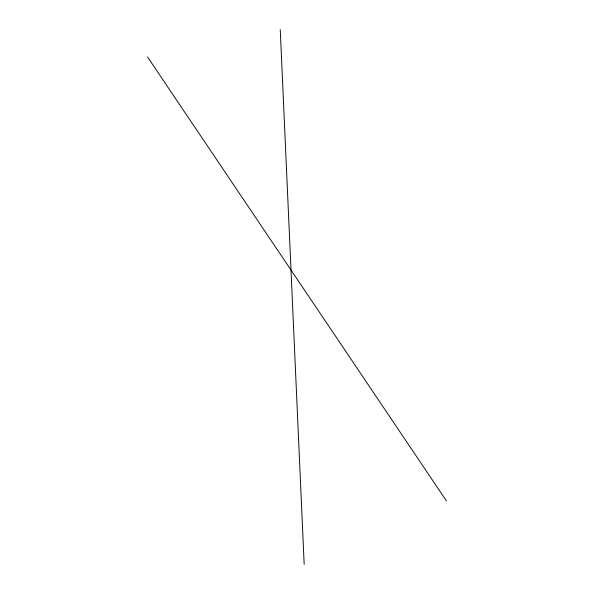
<?xml version="1.0" encoding="UTF-8"?>
<svg xmlns="http://www.w3.org/2000/svg" width="594" height="594" viewBox="0 0 594 594"><rect width="100%" height="100%" fill="white"/><g stroke="black" fill="none" stroke-linecap="round" stroke-linejoin="round"><path stroke-width="0.89" d="M147.572 56.994L446.428 500.905M280.249 29.7L304.173 564.3"/></g></svg>
